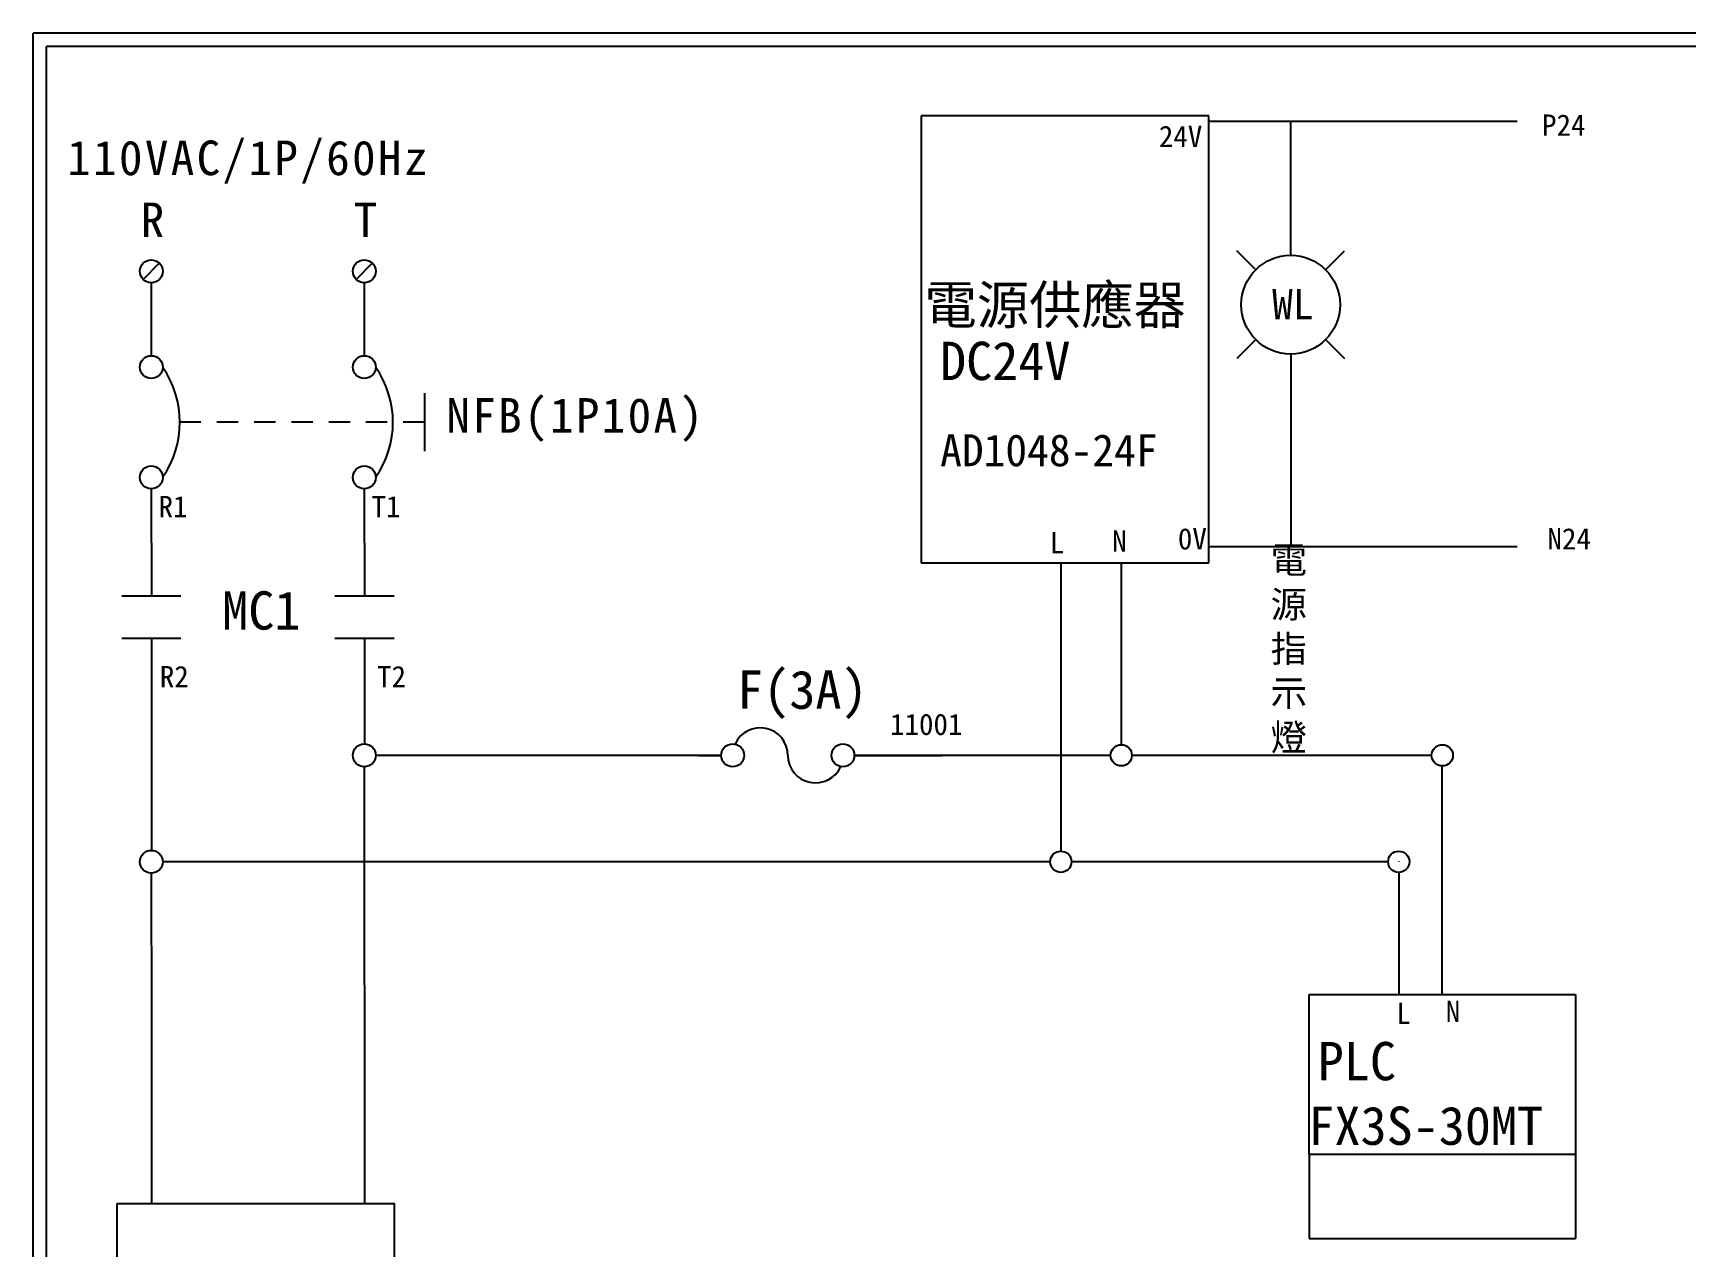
# Model space of a CAD drawing. Extents: x 10 to 297, y 3 to 207.
# Drawn here: x 10 to 165.2, y 92.9 to 207 of the extents above; entities that cross this region are included whole.
import ezdxf
from ezdxf.enums import TextEntityAlignment as Align

# ---------------------------------------------------------------- set-up
doc = ezdxf.new("R2010")
doc.units = 0
doc.linetypes.add('HIDDEN9', pattern=[3.5, 2, -1.5])
doc.layers.get('0').update_dxf_attribs({"linetype": 'CONTINUOUS'})
doc.layers.add('圖框層', color=7, linetype='CONTINUOUS')
doc.layers.add('標尺寸層', color=3, linetype='CONTINUOUS')
doc.styles.add('CNS', font='romanc.shx', dxfattribs={"bigfont": 'chineset.shx'})
doc.styles.add('STSL', font='kaiu.ttf')
doc.styles.add('標楷體', font='kaiu.ttf')

# ---------------------------------------------------------------- blocks, each defined once
blk = doc.blocks.new('FUSE')
at = {"color": 7}
for p, q in [((0, 0), (2.14, 0)), ((14.64, 0), (16.78, 0))]:
    blk.add_line(p, q, dxfattribs=at)
for centre in [(3.21, 0), (13.56, 0)]:
    blk.add_circle(centre, 1.07)
for centre, start, end in [((5.8, 0), 0, 156.116), ((10.98, 0), 180, 336.116)]:
    blk.add_arc(centre, 2.59, start, end, dxfattribs=at)

msp = doc.modelspace()

# ---------------------------------------------------------------- linework, layer by layer
for p, q in [((120.39, 199.2), (93.39, 199.2)), ((93.39, 199.2), (93.39, 157.2)), ((120.39, 157.2), (120.39, 199.2)), ((149.36, 198.67), (120.39, 198.67)), ((128.08, 189.99), (128.08, 198.67)), ((128.08, 186.09), (128.08, 189.99)), ((124.8, 184.73), (123.03, 186.5)), ((131.36, 184.73), (133.13, 186.5)), ((21.85, 185.35), (20.34, 183.83)), ((41.85, 185.35), (40.34, 183.83)), ((124.8, 178.17), (123.03, 176.4)), ((131.36, 178.17), (133.13, 176.4)), ((128.08, 176.81), (128.08, 172.86)), ((128.08, 172.86), (128.08, 158.72)), ((21.1, 164.1), (21.11, 154.09)), ((41.1, 164.1), (41.11, 154.09)), ((149.36, 158.72), (120.39, 158.72)), ((93.39, 157.2), (116.39, 157.2)), ((106.5, 157.2), (106.5, 130.12)), ((112.17, 157.2), (112.17, 140.12)), ((116.39, 157.2), (120.39, 157.2)), ((21.11, 150.12), (21.12, 130.19)), ((41.11, 150.12), (41.12, 140.19)), ((74.62, 139.12), (42.17, 139.12)), ((87.11, 139.12), (95.32, 139.12)), ((111.17, 139.12), (87.11, 139.12)), ((141.31, 139.12), (113.17, 139.12)), ((41.09, 138.05), (41.12, 97.03)), ((142.31, 116.64), (142.31, 138.12)), ((105.5, 129.12), (22.17, 129.12)), ((137.23, 129.12), (107.5, 129.12)), ((21.1, 128.05), (21.11, 114.4)), ((129.81, 116.64), (154.81, 116.64)), ((129.81, 101.64), (129.81, 116.64)), ((154.81, 116.64), (154.81, 101.64)), ((154.81, 101.64), (129.81, 101.64))]:
    msp.add_line(p, q)
at = {"color": 7, "linetype": 'HIDDEN9'}
msp.add_line((46.76, 170.41), (23.79, 170.41), dxfattribs=at)
for centre, radius in [((21.1, 184.59), 1.07), ((41.1, 184.59), 1.07), ((128.08, 181.45), 4.64), ((21.1, 175.59), 1.07), ((41.1, 175.59), 1.07), ((21.1, 165.23), 1.07), ((41.1, 165.23), 1.07), ((41.1, 139.12), 1.07), ((112.17, 139.12), 1), ((21.1, 129.12), 1.07), ((106.5, 129.12), 1)]:
    msp.add_circle(centre, radius)
at = {"color": 7}
for centre in [(14.74, 170.41), (34.74, 170.41)]:
    msp.add_arc(centre, 9.05, 325.1286, 34.8714, dxfattribs=at)
at = {"layer": '圖框層', "color": 7}
for p, q in [((297, 206.97), (10, 206.97)), ((10, 3), (10, 206.97)), ((295.75, 205.72), (11.25, 205.72)), ((11.25, 4.25), (11.25, 205.72))]:
    msp.add_line(p, q, dxfattribs=at)
at = {"layer": '標尺寸層', "color": 7}
for p, q in [((21.1, 183.52), (21.1, 176.66)), ((41.1, 183.52), (41.1, 176.66)), ((46.76, 173.14), (46.76, 167.68)), ((21.1, 164.16), (21.1, 164.1)), ((41.1, 164.16), (41.1, 164.1)), ((18.32, 154.09), (23.89, 154.09)), ((38.32, 154.09), (43.89, 154.09)), ((18.32, 150.12), (23.89, 150.12)), ((38.32, 150.12), (43.89, 150.12)), ((138.23, 129.15), (138.23, 129.12)), ((138.23, 128.12), (138.23, 116.64)), ((21.11, 114.4), (21.11, 97.03)), ((129.81, 101.64), (129.81, 93.73)), ((154.81, 101.64), (154.81, 93.73)), ((129.81, 93.73), (154.81, 93.73))]:
    msp.add_line(p, q, dxfattribs=at)
msp.add_lwpolyline([(17.91, 97.03), (43.9, 97.03), (43.9, 79.65), (17.91, 79.65)], close=True, dxfattribs=at)
for centre in [(142.31, 139.12), (138.23, 129.12)]:
    msp.add_circle(centre, 1, dxfattribs=at)

# ---------------------------------------------------------------- block references
at = {"color": 7}
msp.add_blockref('FUSE', (72.48, 139.12), dxfattribs=at)

# ---------------------------------------------------------------- texts
msp.add_text('WL', height=2.856, dxfattribs=at).set_placement((128.28, 181.5), align=Align.MIDDLE_CENTER)
at = {"color": 0, "char_height": 3.25, "style": '標楷體'}
for s, insert, width, attachment_point in [('\\pt6.5;{\\T1.1;110VAC/1P/60Hz}', (13.2, 196.87), 35.213, 1), ('\\pt6.5;{\\T1.1;R}', (20.1, 191.05), 2, 1), ('\\pt6.5;{\\T1.1;T}', (40.1, 191.05), 2, 1), ('\\pt6.5;{\\T1.1;NFB(1P10A)}', (60.96, 172.68), 24.6072, 2)]:
    msp.add_mtext(s, dxfattribs=dict(at, insert=insert, width=width, attachment_point=attachment_point))
at = {"layer": '圖框層', "color": 4, "style": 'STSL'}
for s, height, p in [('P24', 2, (151.68, 197.32)), ('24V', 2, (115.7, 196.26)), ('電源供應器', 3.6, (93.7, 179.63)), ('DC24V', 3.6, (95.16, 174.37)), ('AD1048-24F', 3, (95.17, 166.28)), ('R1', 2, (21.78, 161.49)), ('T1', 2, (41.78, 161.49)), ('L', 2, (105.46, 158.11)), ('N', 2, (111.32, 158.26)), ('0V', 2, (117.49, 158.46)), ('N24', 2, (152.19, 158.46)), ('MC1', 3.6, (27.76, 150.93)), ('R2', 2, (21.9, 145.52)), ('T2', 2, (42.3, 145.52)), ('F(3A)', 3.6, (76.11, 143.49)), ('11001', 2, (90.46, 141.03)), ('L', 2, (138, 113.88)), ('N', 2, (142.64, 114.06)), ('PLC', 3.6, (130.62, 108.6)), ('FX3S-30MT', 3.6, (129.74, 102.53))]:
    msp.add_text(s, height=height, dxfattribs=at).set_placement(p)
at = {"layer": '標尺寸層', "color": 7, "insert": (126.2, 158.72), "char_height": 2.5, "width": 4.1392, "attachment_point": 1, "style": 'CNS'}
msp.add_mtext('{\\fDFKai-SB|b0|i0|c136|p65;電\\P源指示燈}', dxfattribs=at)

doc.saveas('drawing.dxf')
